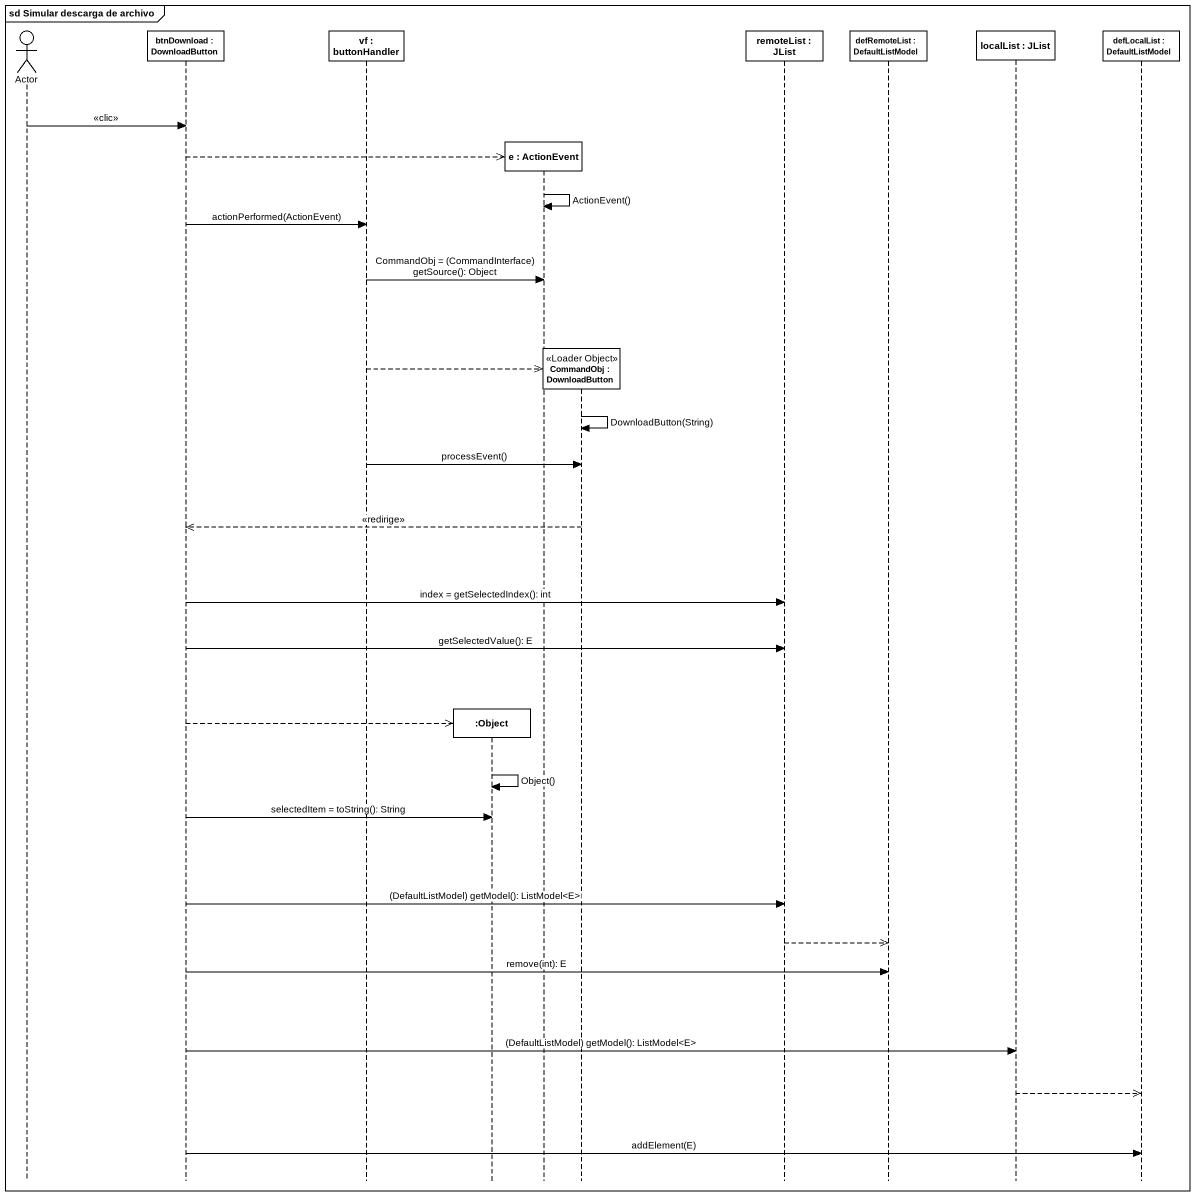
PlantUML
@startuml
mainframe sd Simular descarga de archivo
hide footbox
actor "Actor" as Actor_
participant "btnDownload : DownloadButton" as btnDownload
participant "vf : buttonHandler" as vf
participant ":Object" as Object_
participant "e : ActionEvent" as e
participant "CommandObj : DownloadButton" as CommandObj <<Loader Object>>
participant "remoteList : JList" as remoteList
participant "defRemoteList : DefaultListModel" as defRemoteList
participant "localList : JList" as localList
participant "defLocalList : DefaultListModel" as defLocalList

Actor_ -> btnDownload : <<clic>>
btnDownload -->> e **
e -> e : ActionEvent()
btnDownload -> vf : actionPerformed(ActionEvent)
vf -> e : CommandObj = (CommandInterface) getSource(): Object
vf -->> CommandObj **
CommandObj -> CommandObj : DownloadButton(String)
vf -> CommandObj : processEvent()
CommandObj -->> btnDownload : <<redirige>>
btnDownload -> remoteList : index = getSelectedIndex(): int
btnDownload -> remoteList : getSelectedValue(): E
btnDownload -->> Object_ **
Object_ -> Object_ : Object()
btnDownload -> Object_ : selectedItem = toString(): String
btnDownload -> remoteList : (DefaultListModel) getModel(): ListModel<E>
remoteList -->> defRemoteList
btnDownload -> defRemoteList : remove(int): E
btnDownload -> localList : (DefaultListModel) getModel(): ListModel<E>
localList -->> defLocalList
btnDownload -> defLocalList : addElement(E)
@enduml
